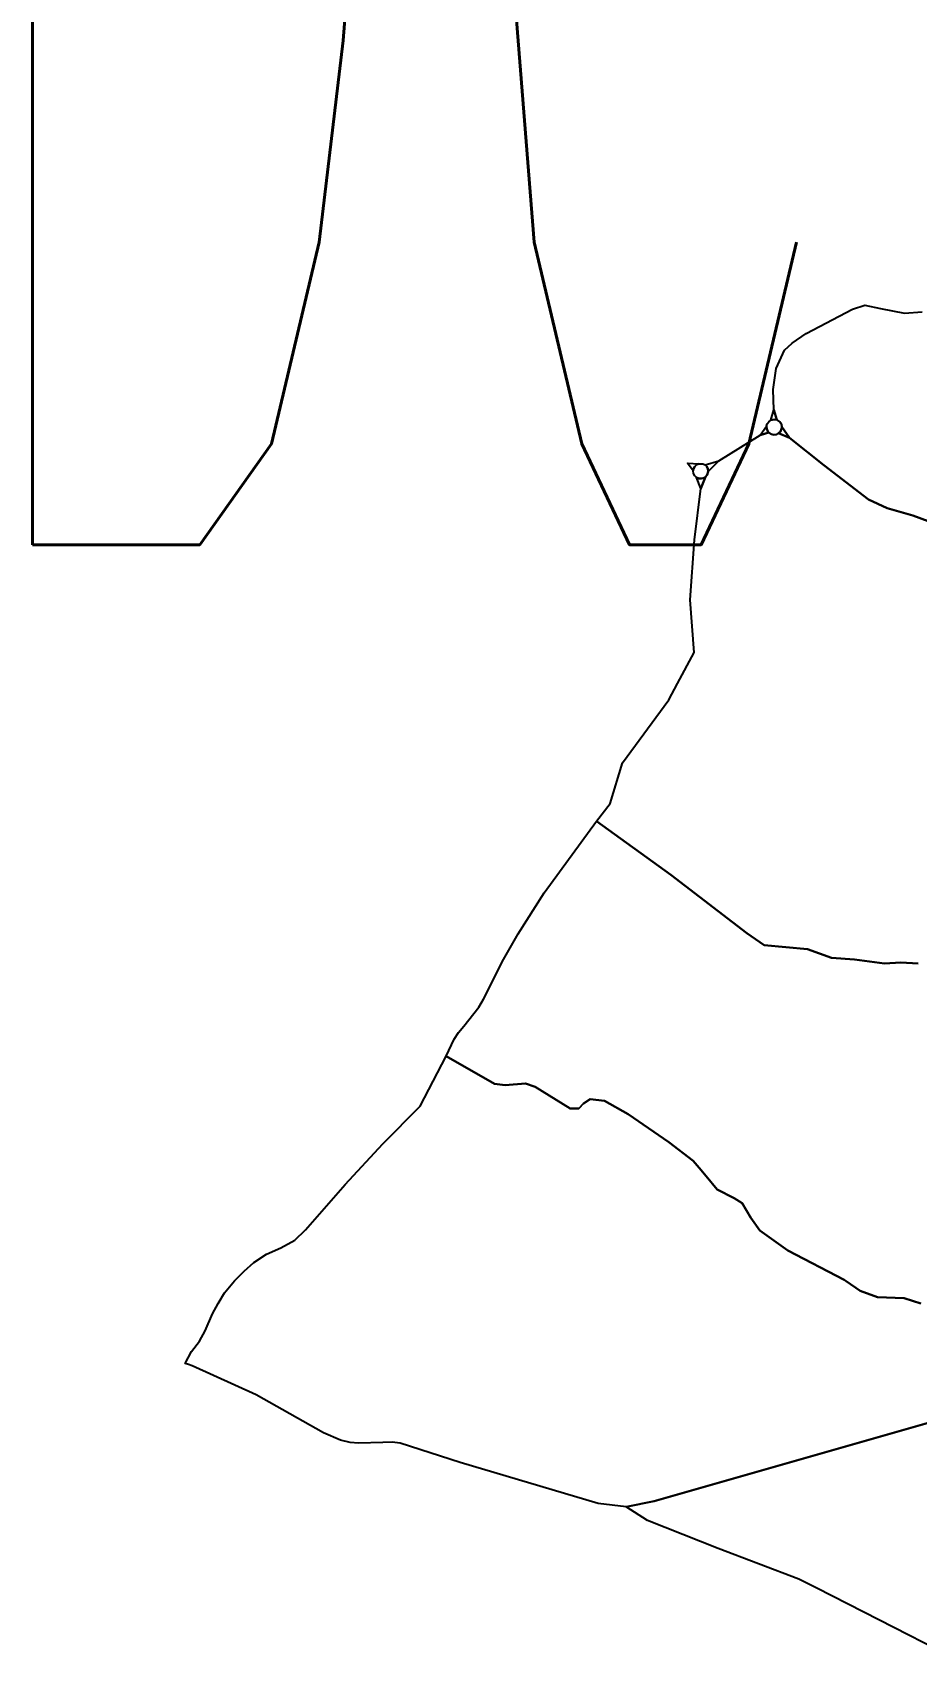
# Model space of a CAD drawing. Header units: millimetres. Extents: x -5124 to 18012, y -6362 to 5362.
# Drawn here: x -5002 to -3873, y -1481 to 605 of the extents above; entities that cross this region are included whole.
import ezdxf

# ---------------------------------------------------------------- set-up
doc = ezdxf.new("R2010")
doc.units = ezdxf.units.MM
doc.layers.add('brokenLine', color=1, linetype='Continuous')
doc.styles.get("Standard").update_dxf_attribs({"font": 'txt', "bigfont": 'bigfont'})

msp = doc.modelspace()

# ---------------------------------------------------------------- linework, layer by layer
at = {"layer": 'brokenLine', "color": 1}
for points in [[(-3830.5, -29.3), (-3877.7, -11.8), (-3910.5, -2.4), (-3934.2, 8.7), (-3991.3, 52.4), (-4035.2, 87.5), (-4045, 101.3), (-4045.6, 104.7), (-4047.4, 107.6), (-4051.3, 110.3), (-4055.3, 123.1), (-4056.2, 149), (-4052.2, 175.9), (-4041.4, 199.4), (-4031.7, 208.3), (-4013.9, 220.6), (-3954.7, 251.6), (-3938.9, 256.7), (-3918.8, 252.6), (-3888.1, 246.8), (-3865.5, 248.4)], [(-4061.5, 94), (-4062.8, 95.6), (-4064.2, 98.7), (-4064.5, 102.1), (-4063.6, 105.3), (-4061.7, 108), (-4058.9, 110), (-4054.7, 110.9), (-4051.3, 110.3), (-4047.4, 107.6), (-4045.6, 104.7), (-4045, 101.3), (-4045.3, 98.7), (-4046.7, 95.6), (-4049.1, 93.2), (-4051.9, 91.8), (-4055.3, 91.4), (-4058.6, 92.1), (-4061.5, 94), (-4061.5, 94)], [(-4058.9, 110), (-4055.3, 123.1), (-4051.3, 110.3), (-4054.7, 110.9), (-4058.9, 110), (-4058.9, 110)], [(-4148.4, 22.5), (-4142.4, 37.7), (-4140.3, 40.3), (-4139.2, 44.2), (-4125.4, 57.9), (-4072.8, 90.9), (-4061.5, 94), (-4058.6, 92.1), (-4055.3, 91.4), (-4051.9, 91.8), (-4049.1, 93.2), (-4035.2, 87.5), (-3991.3, 52.4), (-3934.2, 8.7), (-3910.5, -2.4), (-3877.7, -11.8), (-3830.5, -29.3)], [(-4064.5, 102.1), (-4064.2, 98.7), (-4062.8, 95.6), (-4061.5, 94), (-4072.8, 90.9), (-4064.5, 102.1), (-4064.5, 102.1)], [(-4035.2, 87.5), (-4049.1, 93.2), (-4046.7, 95.6), (-4045.3, 98.7), (-4045, 101.3), (-4035.2, 87.5), (-4035.2, 87.5)], [(-4150.7, 54.3), (-4153.8, 53.1), (-4156.3, 50.8), (-4157.9, 47.9), (-4158.4, 45.2), (-4165.5, 55), (-4150.7, 54.3), (-4150.7, 54.3)], [(-4139.2, 44.2), (-4140.3, 40.3), (-4142.4, 37.7), (-4144.4, 36.4), (-4147.5, 35.4), (-4150.9, 35.5), (-4154, 36.8), (-4156.3, 39), (-4157.9, 41.9), (-4158.4, 45.2), (-4157.9, 47.9), (-4156.3, 50.8), (-4153.8, 53.1), (-4150.7, 54.3), (-4146.1, 54.1), (-4143.1, 52.7), (-4141, 50.6), (-4139.5, 47.6), (-4139.2, 44.2), (-4139.2, 44.2)], [(-4139.2, 44.2), (-4139.5, 47.6), (-4141, 50.6), (-4143.1, 52.7), (-4125.4, 57.9), (-4139.2, 44.2), (-4139.2, 44.2)], [(-3870.8, -584), (-3892.9, -582.8), (-3913.9, -584.2), (-3952.3, -579.2), (-3981.5, -576.9), (-4012.2, -565.9), (-4067.7, -560.9), (-4089.6, -545.6), (-4186.7, -470.8), (-4281.6, -402.2), (-4264.5, -379.8), (-4248.6, -327.8), (-4189.2, -247.2), (-4178.2, -226.4), (-4157.1, -186.7), (-4162.2, -119.7), (-4156.4, -42.9), (-4148.4, 22.5), (-4148.4, 22.5)], [(-4142.4, 37.7), (-4148.4, 22.5), (-4154, 36.8), (-4150.9, 35.5), (-4147.5, 35.4), (-4144.4, 36.4), (-4142.4, 37.7), (-4142.4, 37.7)], [(-3867.4, -1018.6), (-3888.5, -1011.9), (-3922.6, -1010.3), (-3944.8, -1002.5), (-3962.8, -990), (-3965.4, -988.2), (-4037.3, -950.9), (-4073.3, -925.2), (-4084.7, -909.1), (-4095.5, -890.6), (-4105.9, -883.9), (-4127.6, -873.1), (-4141.7, -855.7), (-4150.8, -845.2), (-4158.3, -836.5), (-4189.3, -812.6), (-4241.5, -776.7), (-4271.7, -759.8), (-4289.7, -757.6), (-4298.4, -763.2), (-4304.2, -769.4), (-4315.4, -769.5), (-4360.3, -741.8), (-4372.6, -737.7), (-4398.5, -739.5), (-4412.2, -737.9), (-4473.8, -702.7), (-4463.7, -680.8), (-4458.3, -672.3), (-4451.4, -664.1), (-4432.1, -640), (-4426.1, -629.8), (-4400.5, -579.2), (-4381.9, -546.4), (-4348.8, -493.9), (-4281.6, -402.2), (-4186.7, -470.8), (-4089.6, -545.6), (-4067.7, -560.9), (-4012.2, -565.9), (-3981.5, -576.9), (-3952.3, -579.2), (-3913.9, -584.2), (-3892.9, -582.8), (-3870.8, -584)], [(-3659.4, -1114.2), (-4208.2, -1271.3), (-4243.8, -1278.2), (-4279.6, -1274.1), (-4455.9, -1221.9), (-4532.8, -1197), (-4542.8, -1195.7), (-4554.7, -1196.1), (-4585.9, -1196.8), (-4596.4, -1196.1), (-4608.8, -1193.3), (-4630.7, -1184), (-4716.8, -1135.4), (-4798.6, -1098.3), (-4803, -1096.4), (-4807.5, -1095.1), (-4799.2, -1079.8), (-4789.1, -1066.9), (-4781.8, -1053.4), (-4772.6, -1031.7), (-4765, -1018.4), (-4756.9, -1004.9), (-4744.5, -989.8), (-4732.1, -977.1), (-4719.5, -966.3), (-4703.6, -955.4), (-4685, -947.4), (-4667.3, -937.6), (-4653.5, -924.6), (-4602.9, -866.5), (-4554.9, -814.5), (-4507.3, -766.3), (-4473.8, -702.7), (-4473.8, -702.7)], [(-4473.8, -702.7), (-4412.2, -737.9), (-4398.5, -739.5), (-4372.6, -737.7), (-4360.3, -741.8), (-4315.4, -769.5), (-4304.2, -769.4), (-4298.4, -763.2), (-4289.7, -757.6), (-4271.7, -759.8), (-4241.5, -776.7), (-4189.3, -812.6), (-4158.3, -836.5), (-4150.8, -845.2), (-4141.7, -855.7), (-4127.6, -873.1), (-4105.9, -883.9), (-4095.5, -890.6), (-4084.7, -909.1), (-4073.3, -925.2), (-4037.3, -950.9), (-3965.4, -988.2), (-3962.8, -990), (-3944.8, -1002.5), (-3922.6, -1010.3), (-3888.5, -1011.9), (-3867.4, -1018.6)], [(-3807, -1480.9), (-3940.3, -1413.1), (-4001.1, -1381.8), (-4023.3, -1370.6), (-4126.5, -1331.5), (-4216.8, -1295.9), (-4243.8, -1278.2), (-4208.2, -1271.3), (-3659.4, -1114.2)]]:
    msp.add_lwpolyline(points, dxfattribs=at)

# ---------------------------------------------------------------- texts
at = {"color": 1, "width": 0.263105}
msp.add_text('Demo DXF Export by Soft Gold Ltd. (c) 2006', height=2705.479, dxfattribs=at).set_placement((-5124.3, -49.2))

doc.saveas('drawing.dxf')
